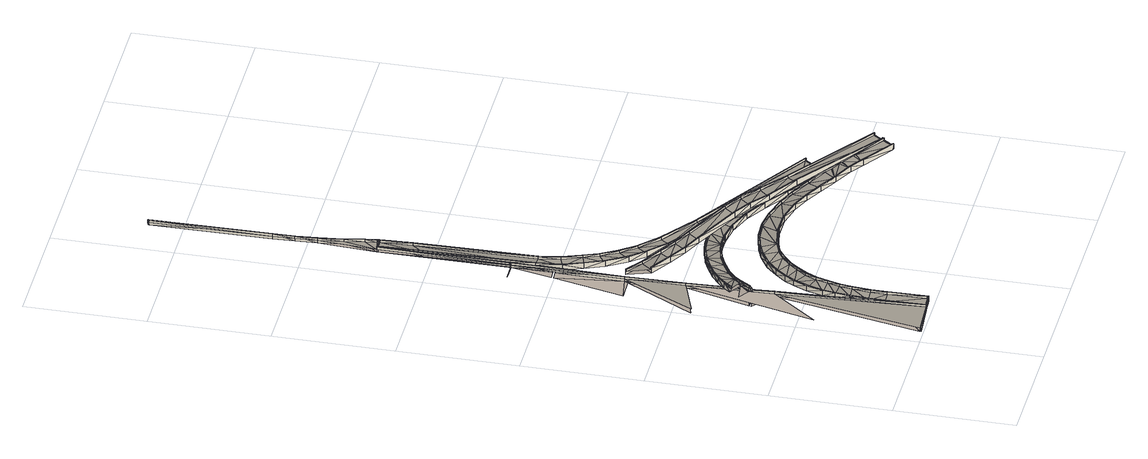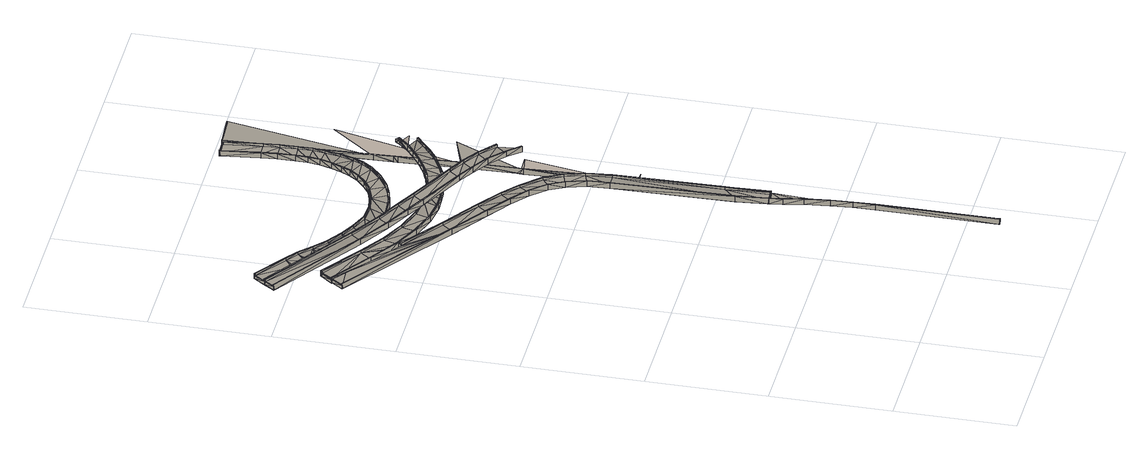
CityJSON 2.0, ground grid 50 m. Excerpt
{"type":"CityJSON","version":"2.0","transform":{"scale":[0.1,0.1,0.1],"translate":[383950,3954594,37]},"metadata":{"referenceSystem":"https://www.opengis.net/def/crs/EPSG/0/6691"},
"CityObjects":{
"bridge1":{"type":"Bridge","attributes":{"function":"01"},"geometry":[{"type":"MultiSurface","lod":"2","boundaries":[[[0,1,2]],[[3,4,5]],[[6,0,2]],[[1,4,2]],[[3,5,7]],[[8,6,2]],[[9,2,10]],[[2,4,10]],[[10,4,11]],[[11,4,12]],[[12,4,3]],[[10,11,13]],[[14,11,12]],[[15,14,12]],[[15,12,3]],[[14,16,11]],[[11,17,13]],[[15,16,14]],[[17,18,13]],[[10,19,9]],[[17,20,18]],[[18,20,21]],[[5,22,7]],[[19,23,9]],[[15,3,7]],[[23,24,9]],[[10,13,19]],[[13,18,19]],[[21,25,18]],[[20,26,21]],[[27,17,11]],[[16,28,11]],[[15,7,29]],[[15,30,16]],[[24,31,9]],[[18,25,19]],[[19,25,23]],[[32,26,20]],[[30,15,29]],[[25,33,23]],[[9,34,2]],[[28,27,11]],[[21,26,25]],[[23,33,24]],[[20,17,27]],[[30,29,35]],[[24,33,31]],[[26,36,25]],[[33,25,37]],[[31,34,9]],[[38,35,39]],[[33,37,31]],[[20,27,32]],[[25,40,37]],[[16,30,28]],[[25,36,40]],[[38,41,35]],[[7,22,29]],[[42,31,37]],[[43,39,44]],[[45,36,26]],[[39,41,38]],[[40,46,37]],[[32,45,26]],[[47,42,37]],[[29,22,35]],[[32,27,48]],[[44,39,49]],[[50,32,48]],[[36,51,40]],[[52,50,48]],[[48,27,28]],[[52,48,28]],[[52,28,30]],[[35,41,30]],[[37,46,47]],[[43,53,39]],[[45,32,50]],[[44,53,43]],[[49,42,47]],[[35,22,39]],[[54,49,47]],[[52,55,50]],[[40,51,46]],[[55,52,30]],[[42,56,31]],[[57,45,50]],[[49,58,44]],[[45,59,36]],[[55,57,50]],[[46,60,47]],[[53,41,39]],[[39,22,49]],[[51,61,46]],[[54,47,62]],[[56,42,49]],[[54,58,49]],[[63,60,46]],[[47,60,62]],[[58,53,44]],[[55,30,41]],[[46,61,63]],[[56,34,31]],[[59,45,57]],[[51,36,64]],[[63,65,60]],[[2,34,8]],[[66,67,68]],[[64,36,59]],[[69,59,57]],[[61,70,63]],[[22,56,49]],[[41,53,55]],[[57,55,69]],[[62,60,71]],[[72,54,62]],[[68,66,73]],[[74,75,67]],[[76,65,63]],[[77,78,8]],[[60,65,71]],[[69,55,79]],[[72,58,54]],[[66,80,73]],[[55,53,79]],[[67,74,80]],[[81,22,82]],[[63,70,76]],[[64,59,69]],[[83,84,85]],[[86,87,88]],[[61,51,89]],[[53,58,79]],[[90,64,69]],[[91,88,75]],[[76,92,65]],[[88,74,75]],[[89,51,64]],[[69,79,93]],[[94,62,71]],[[70,95,76]],[[96,97,98]],[[69,93,90]],[[84,99,85]],[[83,73,84]],[[100,101,96]],[[91,86,88]],[[71,65,102]],[[94,72,62]],[[79,58,93]],[[73,80,88]],[[103,92,76]],[[80,74,88]],[[104,105,97]],[[89,64,90]],[[96,101,106]],[[65,92,102]],[[107,108,81]],[[84,73,109]],[[107,108,110]],[[70,61,111]],[[58,72,93]],[[112,89,90]],[[109,73,88]],[[76,95,103]],[[90,93,112]],[[111,61,89]],[[113,34,56]],[[101,114,106]],[[112,93,115]],[[56,22,81]],[[93,72,115]],[[116,71,102]],[[116,94,71]],[[117,34,113]],[[113,56,118]],[[56,119,118]],[[120,56,81]],[[119,56,120]],[[121,104,97]],[[122,96,106]],[[111,89,112]],[[105,104,123]],[[124,92,103]],[[101,99,114]],[[95,125,103]],[[117,118,119]],[[84,126,99]],[[127,81,119]],[[88,105,123]],[[109,128,84]],[[129,117,119]],[[72,94,115]],[[119,129,127]],[[130,111,112]],[[102,92,131]],[[97,96,121]],[[124,132,92]],[[112,115,133]],[[114,134,106]],[[134,122,106]],[[135,70,111]],[[95,70,135]],[[136,34,117]],[[128,126,84]],[[112,133,130]],[[131,116,102]],[[109,88,128]],[[110,108,137]],[[115,94,133]],[[92,132,131]],[[138,104,121]],[[96,122,121]],[[8,34,77]],[[104,138,123]],[[129,139,117]],[[110,137,127]],[[103,125,124]],[[127,137,129]],[[99,126,114]],[[128,88,123]],[[135,111,130]],[[125,95,135]],[[94,116,133]],[[140,135,130]],[[130,133,140]],[[141,142,137]],[[124,143,132]],[[144,145,77]],[[125,146,124]],[[34,136,77]],[[131,132,147]],[[140,133,148]],[[126,149,114]],[[133,116,148]],[[114,150,134]],[[138,151,123]],[[149,126,128]],[[152,143,124]],[[153,116,131]],[[132,143,147]],[[117,139,136]],[[129,137,139]],[[124,146,152]],[[138,121,154]],[[121,122,154]],[[155,135,140]],[[156,150,114]],[[122,134,157]],[[149,156,114]],[[151,158,123]],[[159,149,128]],[[128,123,159]],[[116,153,148]],[[125,135,155]],[[160,155,140]],[[161,153,131]],[[140,148,160]],[[161,131,147]],[[151,138,154]],[[122,157,154]],[[157,134,150]],[[159,123,158]],[[162,143,152]],[[146,163,152]],[[160,148,164]],[[148,153,164]],[[165,125,155]],[[136,144,77]],[[147,143,166]],[[146,125,165]],[[162,167,143]],[[168,169,170]],[[171,136,139]],[[169,168,172]],[[173,170,174]],[[172,175,176]],[[165,155,160]],[[153,161,164]],[[143,167,166]],[[177,151,154]],[[157,178,154]],[[152,163,162]],[[179,175,172]],[[180,181,182]],[[149,183,156]],[[184,144,136]],[[185,149,159]],[[186,180,187]],[[188,165,160]],[[165,189,146]],[[139,137,190]],[[181,176,182]],[[160,164,191]],[[174,186,192]],[[192,173,174]],[[172,168,179]],[[193,194,195]],[[146,189,163]],[[160,191,188]],[[196,168,170]],[[176,175,182]],[[137,142,190]],[[164,161,191]],[[158,151,197]],[[157,150,178]],[[150,156,198]],[[183,199,156]],[[200,186,187]],[[147,201,161]],[[159,158,185]],[[202,139,190]],[[192,186,200]],[[171,139,202]],[[184,136,171]],[[194,203,195]],[[147,166,201]],[[162,204,167]],[[190,193,142]],[[205,180,182]],[[197,151,177]],[[189,165,188]],[[154,178,177]],[[178,150,198]],[[198,156,199]],[[196,170,173]],[[206,193,190]],[[158,197,207]],[[183,149,185]],[[161,201,191]],[[185,158,207]],[[193,195,206]],[[168,196,179]],[[208,171,202]],[[206,195,208]],[[195,171,208]],[[179,209,175]],[[210,189,188]],[[166,167,204]],[[188,191,210]],[[211,204,162]],[[162,163,211]],[[187,180,205]],[[189,212,163]],[[213,209,179]],[[210,191,214]],[[215,173,192]],[[191,201,214]],[[182,175,205]],[[216,166,204]],[[163,217,211]],[[195,218,171]],[[199,219,198]],[[166,220,201]],[[197,221,207]],[[183,222,199]],[[222,183,185]],[[200,187,223]],[[179,196,213]],[[192,200,224]],[[224,215,192]],[[163,212,217]],[[225,184,171]],[[175,209,205]],[[185,207,226]],[[227,189,210]],[[197,177,228]],[[177,178,228]],[[178,198,229]],[[230,196,173]],[[221,231,207]],[[232,219,199]],[[166,216,220]],[[222,232,199]],[[233,222,185]],[[218,234,171]],[[235,200,223]],[[224,200,235]],[[236,185,226]],[[207,231,226]],[[233,185,236]],[[210,214,237]],[[221,197,228]],[[214,201,237]],[[178,229,228]],[[238,187,205]],[[229,198,219]],[[195,203,218]],[[239,240,171]],[[211,241,204]],[[217,242,211]],[[230,173,215]],[[236,243,226]],[[240,244,171]],[[196,230,213]],[[243,233,236]],[[144,184,245]],[[212,189,227]],[[210,237,227]],[[226,243,246]],[[201,220,237]],[[213,247,209]],[[244,225,171]],[[246,248,243]],[[249,248,246]],[[246,249,231]],[[248,233,243]],[[212,250,217]],[[223,187,238]],[[231,221,251]],[[252,251,231]],[[221,253,251]],[[216,204,254]],[[171,234,255]],[[253,221,256]],[[257,241,211]],[[258,247,213]],[[259,256,253]],[[239,171,255]],[[216,260,220]],[[261,215,224]],[[253,251,262]],[[205,209,238]],[[228,263,221]],[[264,228,229]],[[265,266,267]],[[232,268,219]],[[269,266,265]],[[270,248,249]],[[222,271,232]],[[271,222,233]],[[272,266,269]],[[221,263,256]],[[273,266,272]],[[274,275,276]],[[252,270,249]],[[250,212,227]],[[277,278,273]],[[279,269,265]],[[272,277,273]],[[204,241,254]],[[280,266,273]],[[281,279,265]],[[235,223,282]],[[211,242,257]],[[267,266,239]],[[213,230,258]],[[272,269,279]],[[256,263,259]],[[283,277,272]],[[284,252,262]],[[234,285,286]],[[184,225,245]],[[224,235,287]],[[259,263,262]],[[217,250,242]],[[287,261,224]],[[264,263,228]],[[209,247,238]],[[229,219,264]],[[276,275,285]],[[268,288,219]],[[273,278,280]],[[255,267,239]],[[216,254,260]],[[239,266,240]],[[266,289,240]],[[255,234,290]],[[272,279,283]],[[290,234,286]],[[291,250,227]],[[227,237,291]],[[266,280,289]],[[292,277,283]],[[233,248,293]],[[293,271,233]],[[271,268,232]],[[237,220,260]],[[238,294,223]],[[295,278,277]],[[278,296,280]],[[297,281,265]],[[263,284,262]],[[285,275,286]],[[298,279,281]],[[299,235,282]],[[287,235,299]],[[300,240,289]],[[219,288,264]],[[291,237,301]],[[301,237,260]],[[302,267,255]],[[303,304,275]],[[305,292,283]],[[215,306,230]],[[295,307,278]],[[278,308,296]],[[265,267,297]],[[293,248,270]],[[270,252,284]],[[307,308,278]],[[309,298,281]],[[300,244,240]],[[290,302,255]],[[302,290,286]],[[277,292,295]],[[283,279,305]],[[223,294,282]],[[230,306,258]],[[310,241,257]],[[311,312,292]],[[286,275,313]],[[297,314,281]],[[245,225,315]],[[316,245,315]],[[317,316,315]],[[258,318,247]],[[315,225,319]],[[225,244,319]],[[305,279,298]],[[320,317,321]],[[315,319,322]],[[297,267,323]],[[319,244,300]],[[324,325,304]],[[304,325,275]],[[326,319,300]],[[311,292,305]],[[327,275,325]],[[325,324,327]],[[328,260,254]],[[313,275,327]],[[267,302,323]],[[215,261,306]],[[329,242,250]],[[309,281,314]],[[295,292,312]],[[280,330,289]],[[331,250,291]],[[254,241,332]],[[310,332,241]],[[307,295,333]],[[257,242,310]],[[334,318,258]],[[333,295,335]],[[335,336,333]],[[337,300,289]],[[268,338,288]],[[339,307,333]],[[284,340,270]],[[333,336,341]],[[238,247,294]],[[342,271,293]],[[271,343,268]],[[297,323,341]],[[336,297,341]],[[344,336,335]],[[335,295,344]],[[295,312,344]],[[345,297,336]],[[346,311,305]],[[333,341,347]],[[344,345,336]],[[308,307,339]],[[264,288,348]],[[263,264,349]],[[341,323,347]],[[284,263,349]],[[333,347,339]],[[319,337,322]],[[350,312,311]],[[326,337,319]],[[338,351,288]],[[352,340,284]],[[314,297,345]],[[353,254,332]],[[291,301,354]],[[301,260,354]],[[242,355,310]],[[323,302,347]],[[298,309,356]],[[327,357,313]],[[258,306,334]],[[293,270,342]],[[343,338,268]],[[328,254,353]],[[305,298,346]],[[247,318,294]],[[313,358,286]],[[344,359,345]],[[355,242,329]],[[359,314,345]],[[360,317,315]],[[348,288,351]],[[322,360,315]],[[264,348,349]],[[352,284,349]],[[309,314,361]],[[344,312,362]],[[363,337,289]],[[309,364,356]],[[362,359,344]],[[308,365,296]],[[358,302,286]],[[346,298,356]],[[324,366,327]],[[367,366,324]],[[311,368,350]],[[364,309,361]],[[291,354,331]],[[329,250,331]],[[260,328,354]],[[342,270,340]],[[280,296,369]],[[368,311,346]],[[343,271,342]],[[370,261,287]],[[312,350,362]],[[361,314,359]],[[326,300,337]],[[371,357,327]],[[365,369,296]],[[372,349,348]],[[339,365,308]],[[338,373,351]],[[374,340,352]],[[329,375,355]],[[376,328,353]],[[366,371,327]],[[377,339,347]],[[362,378,359]],[[379,306,261]],[[380,346,356]],[[346,380,368]],[[289,330,363]],[[381,338,343]],[[348,351,372]],[[372,382,349]],[[362,350,383]],[[352,349,382]],[[321,317,360]],[[350,368,384]],[[383,378,362]],[[330,280,369]],[[364,361,385]],[[310,355,375]],[[353,332,376]],[[332,310,386]],[[361,359,378]],[[385,387,364]],[[388,282,294]],[[389,329,331]],[[342,340,390]],[[356,364,391]],[[343,342,381]],[[350,384,383]],[[299,282,392]],[[351,373,372]],[[391,380,356]],[[374,352,382]],[[287,299,393]],[[393,370,287]],[[380,394,368]],[[385,361,378]],[[306,379,334]],[[334,395,318]],[[396,310,375]],[[310,396,386]],[[376,332,386]],[[340,397,390]],[[381,342,390]],[[398,365,339]],[[399,338,381]],[[384,368,394]],[[391,364,387]],[[354,328,400]],[[322,337,401]],[[331,354,402]],[[402,389,331]],[[347,302,377]],[[403,338,399]],[[404,321,360]],[[373,338,403]],[[313,357,358]],[[340,374,405]],[[360,322,401]],[[363,401,337]],[[397,340,405]],[[371,358,357]],[[406,387,385]],[[372,373,407]],[[408,354,400]],[[402,354,408]],[[382,372,409]],[[374,382,409]],[[410,384,394]],[[411,299,392]],[[393,299,411]],[[383,384,412]],[[363,330,413]],[[414,381,390]],[[330,369,413]],[[396,415,386]],[[381,414,399]],[[378,383,416]],[[385,378,416]],[[417,395,334]],[[373,403,407]],[[398,339,377]],[[372,407,409]],[[418,329,389]],[[405,374,409]],[[294,318,388]],[[377,302,358]],[[375,329,418]],[[419,371,366]],[[328,376,420]],[[401,363,413]],[[379,261,370]],[[369,421,413]],[[365,422,369]],[[423,358,371]],[[412,384,410]],[[400,328,420]],[[383,412,416]],[[360,401,404]],[[424,380,391]],[[406,385,416]],[[390,397,425]],[[425,414,390]],[[401,426,404]],[[396,375,427]],[[423,371,419]],[[427,415,396]],[[424,394,380]],[[426,428,404]],[[376,386,415]],[[414,429,399]],[[392,282,388]],[[401,413,426]],[[413,421,426]],[[421,428,426]],[[366,430,419]],[[421,369,422]],[[431,402,408]],[[402,432,389]],[[425,397,433]],[[427,375,418]],[[406,434,387]],[[435,410,394]],[[420,376,415]],[[422,365,398]],[[404,428,436]],[[430,423,419]],[[377,437,398]],[[334,379,417]],[[428,421,422]],[[422,436,428]],[[391,387,438]],[[438,424,391]],[[403,399,439]],[[318,395,388]],[[397,405,440]],[[437,422,398]],[[439,399,429]],[[408,400,441]],[[442,431,408]],[[443,404,436]],[[431,432,402]],[[377,358,423]],[[444,404,443]],[[407,403,445]],[[430,366,446]],[[409,407,447]],[[434,448,387]],[[405,409,447]],[[377,449,437]],[[450,370,393]],[[433,397,440]],[[366,451,446]],[[452,404,444]],[[449,377,423]],[[412,453,416]],[[437,436,422]],[[437,454,436]],[[454,455,436]],[[436,455,443]],[[449,454,437]],[[366,456,451]],[[449,455,454]],[[457,443,455]],[[430,446,423]],[[458,404,452]],[[449,423,446]],[[449,459,455]],[[459,457,455]],[[444,443,457]],[[411,392,460]],[[442,408,441]],[[393,411,460]],[[366,461,456]],[[449,446,459]],[[462,444,457]],[[438,387,448]],[[445,403,439]],[[459,446,451]],[[407,445,447]],[[463,415,427]],[[457,459,462]],[[452,444,462]],[[440,405,447]],[[464,394,424]],[[465,379,370]],[[459,451,466]],[[462,459,466]],[[467,389,432]],[[418,389,467]],[[451,456,466]],[[468,429,414]],[[469,452,462]],[[400,420,470]],[[392,471,460]],[[435,394,464]],[[412,410,472]],[[393,460,450]],[[472,453,412]],[[440,473,433]],[[474,370,450]],[[441,400,470]],[[462,466,475]],[[458,452,469]],[[476,392,388]],[[466,456,475]],[[406,416,453]],[[462,475,469]],[[427,418,467]],[[463,477,415]],[[420,415,470]],[[456,461,475]],[[429,478,439]],[[479,458,469]],[[465,370,474]],[[425,433,480]],[[414,425,480]],[[417,481,395]],[[469,475,482]],[[475,461,482]],[[483,458,479]],[[463,427,467]],[[484,432,431]],[[469,482,479]],[[471,392,476]],[[470,415,477]],[[461,485,482]],[[417,379,486]],[[487,447,445]],[[410,435,472]],[[486,481,417]],[[388,395,481]],[[488,483,479]],[[434,406,453]],[[433,473,480]],[[489,474,450]],[[414,480,468]],[[478,429,468]],[[442,441,490]],[[431,442,491]],[[470,492,441]],[[478,493,439]],[[494,484,431]],[[479,482,495]],[[496,473,440]],[[482,485,495]],[[497,483,488]],[[379,465,486]],[[479,495,488]],[[476,388,481]],[[445,439,487]],[[485,498,495]],[[460,471,499]],[[450,460,499]],[[438,500,424]],[[487,501,447]],[[440,447,501]],[[491,442,490]],[[476,502,471]],[[503,477,463]],[[431,491,494]],[[448,504,438]],[[467,432,505]],[[471,506,499]],[[474,507,465]],[[450,499,489]],[[439,493,487]],[[508,474,489]],[[496,440,501]],[[464,509,435]],[[434,504,448]],[[463,467,505]],[[432,484,505]],[[490,441,492]],[[503,510,477]],[[511,478,468]],[[470,477,492]],[[512,481,486]],[[496,513,473]],[[514,497,488]],[[495,514,488]],[[464,424,509]],[[474,508,507]],[[506,471,502]],[[515,484,494]],[[503,463,505]],[[480,473,516]],[[478,517,493]],[[468,480,516]],[[486,465,512]],[[492,477,510]],[[512,518,481]],[[476,481,518]],[[519,438,520]],[[491,490,521]],[[494,491,522]],[[500,438,519]],[[523,515,494]],[[484,515,505]],[[487,524,501]],[[490,492,521]],[[465,507,512]],[[473,513,516]],[[501,525,496]],[[526,508,489]],[[468,516,511]],[[502,476,518]],[[522,491,521]],[[517,478,511]],[[494,522,523]],[[520,438,527]],[[520,496,519]],[[513,496,520]],[[424,500,528]],[[424,528,509]],[[495,498,529]],[[505,530,503]],[[487,493,524]],[[496,525,519]],[[499,506,531]],[[489,499,526]],[[438,504,527]],[[527,513,520]],[[435,509,532]],[[493,517,533]],[[510,503,534]],[[492,510,535]],[[505,515,530]],[[536,506,502]],[[536,537,506]],[[521,492,535]],[[538,515,523]],[[524,493,533]],[[519,525,500]],[[501,524,525]],[[503,530,539]],[[540,497,514]],[[503,539,534]],[[541,517,511]],[[535,510,534]],[[495,542,514]],[[512,543,518]],[[453,544,434]],[[435,532,545]],[[525,528,500]],[[522,521,546]],[[523,522,547]],[[542,495,529]],[[531,506,537]],[[548,513,527]],[[526,499,531]],[[549,538,523]],[[550,533,517]],[[515,538,530]],[[551,508,526]],[[509,528,525]],[[507,508,552]],[[553,504,434]],[[521,535,546]],[[532,509,525]],[[547,522,546]],[[516,513,554]],[[511,516,554]],[[552,508,551]],[[555,513,548]],[[523,547,549]],[[512,507,556]],[[557,548,527]],[[525,545,532]],[[556,543,512]],[[502,518,543]],[[539,558,534]],[[524,533,559]],[[504,557,527]],[[560,540,514]],[[561,540,560]],[[542,560,514]],[[560,542,561]],[[559,533,562]],[[513,555,554]],[[542,563,561]],[[564,530,538]],[[565,524,559]],[[524,566,525]],[[542,529,563]],[[511,554,541]],[[550,517,541]],[[539,530,564]],[[435,545,567]],[[555,548,557]],[[568,549,547]],[[562,533,550]],[[535,534,569]],[[562,570,559]],[[549,571,538]],[[507,552,556]],[[570,565,559]],[[546,535,569]],[[536,502,543]],[[536,572,537]],[[537,572,573]],[[570,562,550]],[[525,574,545]],[[565,570,550]],[[575,524,565]],[[547,546,576]],[[558,539,564]],[[534,558,577]],[[578,571,549]],[[569,534,577]],[[579,555,557]],[[573,580,537]],[[546,569,576]],[[568,547,576]],[[564,538,571]],[[575,565,550]],[[578,549,568]],[[572,581,573]],[[557,504,579]],[[574,567,545]],[[581,558,564]],[[582,435,567]],[[583,572,536]],[[583,569,577]],[[566,524,575]],[[525,566,574]],[[577,558,584]],[[585,541,554]],[[586,564,571]],[[541,585,550]],[[472,435,587]],[[586,581,564]],[[453,472,588]],[[589,578,568]],[[580,590,537]],[[583,591,569]],[[558,581,584]],[[581,572,584]],[[592,583,536]],[[578,593,571]],[[584,572,583]],[[583,577,584]],[[594,531,537]],[[595,526,531]],[[576,569,591]],[[526,595,551]],[[568,576,596]],[[597,589,568]],[[598,592,536]],[[504,599,579]],[[589,593,578]],[[600,586,571]],[[599,555,579]],[[550,601,575]],[[573,581,602]],[[580,600,571]],[[597,568,596]],[[554,555,603]],[[592,604,583]],[[605,598,536]],[[606,585,554]],[[607,580,571]],[[553,434,608]],[[609,581,586]],[[585,610,550]],[[580,573,602]],[[583,604,591]],[[592,609,586]],[[604,592,586]],[[607,571,593]],[[581,609,602]],[[599,611,555]],[[612,601,550]],[[604,598,591]],[[613,605,536]],[[590,594,537]],[[609,592,598]],[[604,586,598]],[[574,614,567]],[[602,609,600]],[[598,586,600]],[[601,615,575]],[[600,609,598]],[[576,591,616]],[[596,576,616]],[[543,617,536]],[[434,544,608]],[[618,593,589]],[[602,600,580]],[[606,554,603]],[[599,504,553]],[[597,596,619]],[[590,607,593]],[[589,597,620]],[[615,621,575]],[[620,618,589]],[[607,590,580]],[[591,598,616]],[[622,597,619]],[[620,597,622]],[[555,611,603]],[[435,582,587]],[[596,616,619]],[[623,613,536]],[[624,593,618]],[[566,575,625]],[[590,593,624]],[[574,566,625]],[[598,605,616]],[[594,595,531]],[[550,610,612]],[[595,626,551]],[[606,603,627]],[[628,627,603]],[[627,628,606]],[[629,585,606]],[[552,551,626]],[[629,610,585]],[[588,472,587]],[[606,628,630]],[[629,606,630]],[[630,610,629]],[[631,624,618]],[[632,453,588]],[[453,632,544]],[[582,567,633]],[[634,615,601]],[[553,611,599]],[[630,635,610]],[[575,621,625]],[[619,616,636]],[[637,618,620]],[[616,605,636]],[[614,574,625]],[[567,614,633]],[[634,621,615]],[[612,634,601]],[[628,603,611]],[[631,618,638]],[[605,613,636]],[[630,628,635]],[[556,552,639]],[[624,594,590]],[[553,608,611]],[[543,556,639]],[[640,617,543]],[[612,610,641]],[[641,610,635]],[[622,619,642]],[[628,643,635]],[[643,628,611]],[[620,622,644]],[[631,594,624]],[[644,637,620]],[[608,645,643]],[[611,608,643]],[[544,645,608]],[[621,634,646]],[[621,646,625]],[[647,634,612]],[[641,647,612]],[[634,647,646]],[[648,625,646]],[[635,647,641]],[[647,648,646]],[[619,636,642]],[[635,648,647]],[[614,625,648]],[[614,648,635]],[[587,582,633]],[[643,614,635]],[[633,614,649]],[[645,650,643]],[[638,618,637]],[[650,649,614]],[[643,650,614]],[[638,651,631]],[[652,622,642]],[[649,587,633]],[[644,622,652]],[[645,544,650]],[[650,653,649]],[[536,617,623]],[[636,613,623]],[[653,587,649]],[[654,653,650]],[[544,654,650]],[[655,656,636]],[[657,552,626]],[[651,594,631]],[[636,656,642]],[[652,642,658]],[[659,637,644]],[[652,658,659]],[[644,652,660]],[[660,659,644]],[[660,652,659]],[[655,636,623]],[[587,653,588]],[[638,637,651]],[[588,653,661]],[[552,657,639]],[[632,588,661]],[[661,653,654]],[[640,543,639]],[[658,662,659]],[[632,654,544]],[[632,661,654]],[[656,663,642]],[[663,664,642]],[[658,642,665]],[[666,662,658]],[[665,666,658]],[[637,659,662]],[[665,642,664]],[[637,662,651]],[[656,664,663]],[[664,656,655]],[[617,655,623]],[[667,665,664]],[[668,594,651]],[[651,662,668]],[[664,669,667]],[[670,665,667]],[[662,671,668]],[[669,670,667]],[[671,594,668]],[[670,672,665]],[[662,666,671]],[[671,673,594]],[[674,595,594]],[[672,666,665]],[[674,626,595]],[[670,669,675]],[[675,672,670]],[[666,673,671]],[[673,676,594]],[[594,676,674]],[[676,626,674]],[[673,672,675]],[[666,672,673]],[[675,676,673]],[[617,664,655]],[[657,626,676]],[[669,677,675]],[[678,676,675]],[[669,664,677]],[[677,678,675]],[[664,617,677]],[[657,676,678]],[[639,657,679]],[[657,678,679]],[[640,639,679]],[[640,678,677]],[[617,680,677]],[[679,678,640]],[[680,640,677]],[[680,617,640]]],"semantics":{"surfaces":[{"type":"WallSurface"},{"type":"OuterCeilingSurface"},{"type":"OuterFloorSurface"}],"values":[0,1,2,0,1,2,0,0,0,1,1,0,0,0,0,0,0,1,0,0,0,0,1,0,0,0,0,0,0,0,0,0,1,1,0,0,0,2,1,0,0,0,0,0,2,1,0,0,0,0,0,0,2,0,1,0,1,1,0,0,2,1,0,2,0,0,0,0,0,0,0,0,0,0,1,0,1,0,1,0,0,0,0,0,0,0,0,1,2,0,0,1,0,0,0,0,1,0,0,1,0,0,0,0,2,0,0,0,2,0,0,0,0,0,0,1,0,1,0,1,0,0,1,0,0,0,1,0,0,0,1,2,0,0,1,0,0,2,0,1,0,0,0,0,0,0,1,0,1,0,0,0,0,0,0,0,0,1,0,1,2,0,0,0,0,0,2,0,2,0,0,0,1,1,0,0,0,0,0,0,0,0,1,0,2,0,0,0,0,1,0,0,0,0,0,0,0,0,0,2,0,2,2,0,0,0,1,0,1,0,0,0,0,0,1,0,1,0,0,0,0,0,2,0,0,0,1,0,2,0,0,0,0,0,0,2,1,0,0,1,0,0,0,0,0,0,0,2,0,0,1,0,0,0,2,0,1,0,1,0,0,0,0,0,0,0,0,2,0,0,2,0,2,0,0,0,0,0,0,0,0,0,0,0,1,0,0,0,0,0,2,0,0,0,0,0,0,1,2,0,2,0,1,0,1,0,2,0,0,1,0,0,0,0,0,1,1,0,1,1,0,0,0,0,2,2,1,1,0,0,0,1,0,0,0,0,0,0,0,0,0,0,1,2,0,0,0,0,0,0,0,0,2,1,1,0,0,0,0,0,0,2,0,0,0,0,0,0,0,2,1,2,1,0,0,0,0,0,0,1,0,0,0,0,0,1,0,1,0,0,0,2,0,0,0,0,0,0,0,0,0,0,0,0,1,1,0,2,1,1,1,1,0,0,0,0,0,0,0,1,0,1,0,0,0,0,2,0,1,0,0,0,0,0,1,1,0,0,0,0,0,0,0,0,0,0,0,0,0,0,1,0,0,0,0,2,0,0,0,0,0,2,0,0,1,0,0,0,0,0,0,0,0,0,0,0,0,0,1,2,0,1,0,0,0,0,0,0,0,0,0,1,1,0,2,2,2,1,0,1,2,0,0,1,1,2,0,1,0,0,2,0,1,0,0,0,0,0,0,0,0,0,1,0,0,1,0,0,1,0,1,0,1,2,2,1,2,0,0,0,0,0,0,0,0,0,0,2,0,1,0,0,0,0,0,0,0,0,0,0,0,0,0,0,0,0,0,0,0,0,2,0,2,1,0,0,0,0,0,0,0,0,0,0,0,1,0,0,1,0,2,0,0,0,0,0,0,1,0,0,0,0,2,1,0,0,0,2,1,0,0,0,0,0,0,0,0,0,0,0,0,2,0,0,2,1,2,1,0,0,0,2,0,0,0,0,0,0,0,0,0,2,0,0,1,0,0,0,0,1,1,0,0,0,0,0,0,0,0,0,0,0,0,0,0,0,0,0,0,0,0,0,0,2,0,0,0,0,0,0,2,0,2,1,1,0,0,1,1,1,0,0,0,0,0,2,0,0,0,0,0,0,0,0,0,0,0,0,0,0,2,0,0,0,2,0,1,0,2,0,2,1,0,1,0,0,0,0,0,0,0,0,1,0,0,0,0,0,1,0,0,0,1,2,0,0,0,0,1,2,0,0,0,1,0,0,2,2,0,0,2,0,1,0,2,0,0,2,0,0,2,0,0,0,1,0,0,0,1,1,2,0,0,0,0,0,0,0,1,0,0,1,2,0,0,0,0,0,0,0,1,0,0,0,0,0,0,0,0,0,0,0,2,0,0,2,2,0,0,0,1,0,2,0,0,0,1,0,1,0,0,1,0,0,0,0,0,0,0,2,0,2,0,0,0,0,0,0,0,0,0,1,0,0,0,0,0,0,0,0,0,0,0,0,0,0,0,1,2,0,0,1,0,0,0,0,0,0,0,0,0,0,0,0,0,1,0,0,0,2,0,2,0,0,0,0,2,1,0,2,1,0,0,0,0,1,0,0,0,2,1,0,0,0,2,0,0,0,0,0,0,0,0,0,0,2,0,1,0,0,0,0,0,0,0,0,0,0,0,1,0,0,0,0,0,0,0,0,0,1,2,2,0,0,2,1,1,1,0,0,0,0,0,0,0,0,0,0,0,0,2,0,0,0,0,0,1,0,0,2,2,0,0,2,1,1,0,0,0,0,2,1,0,0,0,0,0,0,0,0,0,0,0,0,0,2,0,0,2,0,0,0,0,0,0,2,1,0,2,0,2,0,0,2,1,0,1,1,2,0,2,0,0,0,0,0,0,1,0,1,0,2,2,0,0,0,0,0,2,1,0,0,0,0,0,2,0,0,0,0,0,0,0,0,1,1,0,1,0,0,0,1,0,0,0,1,0,0,2,1,2,0,2,0,0,0,1,0,2,1,0,0,0,0,0,0,2,0,1,2,0,1,0,1,2,0,1,2,2,1,1,1,0,1,0,2,0,1,0,2,0,0,0,0,0,0,0,1,2,1,1,2,0,2,0,0,0,2,0,0,1,0,0,2,0,0,0,0,0,2,0,0,0,2,1,2,0,1,0,0,0,0,2,0,1,2,0,0,0,0,0,0,0,2,2,0,0,1,0,0,0,0,0,1,2,0,0,0,2,0,0,0,1,0,0,0,2,0,0,0,2,0,0,0,0,2,0,1,0,1,0,2,0,1,1,2,0,1,0,0,0,0,0,0,0,0,2,0,0,0,0,0,0,0,0,1,1,1,0,0,2,1,2,1,1,1,1,0,2,0,1,2,0,0,1,2,0,0,0,0,0,1,2,0,0,0,0,0,0,1,2,0,0,1,0,1,2,0,0,0,0,1,0,0,0]}}]}
},
"vertices":[
[70,8,33],[65,8,18],[218,21,33],[222,27,18],[218,21,18],[65,13,18],[69,13,33],[215,127,18],[187,624,31],[218,21,43],[223,22,43],[223,22,18],[222,26,18],[223,22,39],[223,22,14],[222,27,14],[228,23,14],[228,23,29],[228,23,39],[217,127,43],[227,28,29],[227,28,39],[192,624,16],[215,127,43],[211,186,43],[216,187,45],[216,187,35],[285,26,29],[290,26,14],[217,127,18],[290,31,14],[207,252,42],[285,31,29],[211,186,45],[187,624,41],[215,179,20],[212,252,37],[207,252,47],[214,186,20],[211,248,22],[212,252,47],[278,190,20],[208,303,42],[211,253,22],[211,257,23],[273,189,35],[214,326,50],[209,326,50],[285,26,39],[208,303,24],[285,31,39],[214,326,40],[290,26,39],[274,256,22],[209,326,25],[278,190,45],[192,624,41],[273,189,45],[277,330,25],[269,256,37],[213,387,53],[217,386,43],[213,387,28],[217,386,53],[272,330,40],[219,438,53],[131,712,83],[124,701,69],[124,701,83],[269,256,47],[224,437,43],[219,438,28],[281,380,27],[131,712,94],[136,718,68],[135,717,68],[224,437,53],[169,978,32],[35,433,32],[274,256,47],[136,718,83],[188,705,16],[100,699,17],[127,715,94],[162,760,89],[127,715,84],[122,717,69],[75,744,72],[166,756,64],[276,381,42],[272,330,50],[134,718,68],[234,505,56],[277,330,50],[291,432,30],[239,503,46],[141,814,87],[138,817,87],[110,788,92],[162,760,79],[114,785,92],[114,785,82],[234,505,31],[239,503,56],[138,817,62],[110,788,67],[141,814,77],[186,715,16],[103,709,17],[166,756,89],[186,722,16],[286,433,45],[276,381,52],[186,709,41],[193,789,72],[281,380,52],[305,480,30],[186,722,41],[187,705,41],[188,705,41],[188,705,19],[173,849,84],[177,845,84],[196,785,57],[261,560,59],[261,560,49],[193,789,82],[187,722,16],[196,785,82],[187,722,41],[286,433,55],[256,562,34],[256,562,59],[291,432,55],[177,845,74],[300,482,45],[169,978,42],[174,978,17],[173,849,59],[174,978,42],[300,482,55],[8,923,14],[155,1199,17],[276,601,61],[163,1223,32],[13,923,29],[280,598,51],[276,601,36],[305,480,55],[234,820,79],[216,876,72],[213,880,57],[280,598,61],[325,526,31],[213,880,82],[320,529,46],[234,820,69],[216,876,82],[236,816,54],[236,816,79],[320,529,56],[350,565,35],[314,642,62],[314,642,52],[325,526,56],[345,568,50],[310,645,37],[310,645,62],[169,1153,109],[113,1204,102],[137,1112,111],[168,1223,42],[113,1204,112],[216,1054,118],[137,1112,121],[172,1157,119],[116,1208,112],[269,910,80],[271,906,80],[169,1153,119],[133,1108,96],[116,1208,87],[172,1157,94],[289,852,79],[163,1223,42],[291,847,79],[133,1108,121],[213,1050,103],[345,568,60],[374,604,51],[168,1200,17],[350,565,60],[216,1054,128],[161,1210,17],[64,1207,19],[168,1223,17],[248,1096,117],[269,910,55],[271,906,70],[289,852,69],[213,1050,128],[377,601,36],[168,1200,21],[122,1500,24],[360,691,60],[251,1100,102],[168,1210,17],[291,847,54],[168,1210,21],[251,1100,127],[374,604,61],[363,687,60],[413,640,50],[248,1096,127],[377,601,61],[289,1011,120],[360,691,35],[363,687,50],[161,1502,23],[318,927,70],[416,636,35],[316,932,55],[337,873,76],[287,1006,105],[289,1011,130],[152,1677,52],[328,864,51],[413,640,60],[316,932,80],[318,927,80],[322,1053,119],[327,901,53],[337,873,66],[339,868,75],[161,1502,28],[287,1006,130],[328,864,58],[416,636,60],[324,1057,104],[160,1578,50],[159,1580,50],[419,729,61],[422,724,51],[335,867,58],[152,1682,53],[152,1677,42],[335,867,51],[324,1057,129],[339,868,50],[335,880,51],[452,666,51],[326,925,54],[333,921,53],[326,934,54],[419,729,36],[160,1578,35],[326,934,58],[422,724,61],[322,1053,129],[333,936,58],[454,661,35],[366,973,123],[333,936,54],[372,947,78],[373,942,78],[196,1394,37],[169,1474,60],[169,1474,35],[394,889,64],[196,1394,62],[395,884,49],[394,889,74],[201,1396,62],[174,1475,60],[124,1510,24],[157,1677,27],[161,1512,24],[201,1396,52],[174,1475,50],[233,1316,59],[164,1580,60],[233,1316,34],[364,968,108],[237,1319,59],[372,947,53],[161,1512,28],[160,1581,35],[366,973,133],[373,942,68],[159,1580,60],[160,1580,35],[452,666,61],[237,1319,49],[395,884,74],[400,1018,108],[249,1410,52],[164,1580,50],[253,1412,37],[294,1235,51],[364,968,133],[157,1682,53],[454,661,60],[215,1582,32],[85,1678,28],[154,1680,28],[298,1239,51],[398,1014,123],[221,1491,50],[210,1581,47],[294,1235,26],[476,746,60],[298,1239,41],[277,1347,50],[157,1682,35],[281,1349,35],[152,1680,51],[152,1680,43],[152,1682,43],[400,1018,133],[152,1682,51],[152,1682,41],[152,1685,41],[152,1685,51],[226,1492,35],[157,1680,26],[157,1680,28],[157,1682,51],[157,1682,28],[512,681,35],[511,686,50],[153,2032,60],[511,686,60],[475,751,60],[221,1491,60],[398,1014,133],[249,1410,62],[253,1412,62],[148,2032,56],[447,895,59],[210,1581,57],[447,890,43],[226,1492,60],[447,890,68],[447,895,69],[277,1347,60],[281,1349,60],[358,1178,45],[215,1582,57],[420,951,73],[420,956,73],[325,1280,43],[420,951,63],[420,956,48],[475,751,35],[512,681,60],[476,746,50],[354,1175,45],[149,2033,35],[204,2083,32],[329,1283,53],[139,2216,59],[329,1283,28],[325,1280,53],[148,2032,60],[354,1175,20],[199,2082,47],[144,2216,34],[157,1685,26],[358,1178,35],[153,2032,50],[570,872,125],[149,2034,35],[467,954,69],[467,954,59],[467,959,44],[538,761,53],[538,766,38],[204,2083,57],[390,1222,45],[602,913,126],[447,1105,38],[498,896,65],[467,959,69],[386,1218,45],[386,1218,35],[390,1222,20],[538,766,63],[444,1101,13],[605,918,111],[591,699,55],[498,891,64],[444,1101,38],[568,867,110],[570,872,135],[447,1105,28],[605,918,136],[538,761,63],[498,891,39],[199,2082,57],[498,896,55],[591,694,40],[144,2216,59],[591,699,65],[517,954,56],[139,2216,49],[518,959,41],[479,1148,12],[517,954,66],[591,694,65],[518,959,66],[476,1144,27],[568,867,135],[476,1144,37],[150,2211,59],[586,884,61],[620,771,62],[479,1148,37],[602,913,136],[620,766,52],[145,2211,34],[620,771,37],[150,2211,49],[189,2213,49],[194,2213,34],[601,996,36],[585,880,61],[149,2216,59],[620,766,62],[149,2216,49],[586,884,51],[189,2218,34],[676,696,71],[676,696,61],[585,880,36],[634,1039,9],[631,1035,24],[189,2218,49],[189,2213,59],[598,992,36],[605,941,53],[606,946,38],[675,691,46],[675,691,71],[188,2223,49],[182,2271,49],[605,941,63],[194,2218,34],[606,946,63],[598,992,11],[194,2218,59],[651,827,133],[187,2272,34],[165,2351,49],[634,1039,34],[189,2218,59],[188,2223,59],[170,2352,34],[182,2271,59],[151,2456,49],[187,2272,59],[648,822,133],[156,2456,34],[165,2351,59],[696,754,63],[601,996,26],[683,869,125],[170,2352,59],[696,754,53],[687,849,58],[151,2456,59],[697,759,38],[648,822,108],[631,1035,34],[685,845,32],[651,827,123],[156,2456,59],[686,874,110],[697,759,63],[687,849,48],[145,2546,59],[685,845,57],[686,874,135],[150,2546,59],[145,2546,49],[761,670,69],[150,2546,34],[683,869,135],[704,906,60],[143,2635,59],[742,770,122],[759,665,54],[759,665,79],[781,731,45],[704,906,50],[761,670,79],[148,2635,59],[706,911,35],[143,2635,49],[148,2635,34],[739,766,122],[775,874,41],[706,911,60],[776,815,100],[779,727,70],[846,821,18],[779,727,60],[739,766,97],[773,810,115],[742,770,112],[786,869,31],[781,731,70],[784,798,52],[773,810,125],[781,794,27],[138,3131,58],[829,639,72],[781,794,52],[784,798,42],[776,815,125],[749,888,40],[749,888,33],[827,634,57],[827,634,82],[829,639,82],[800,856,54],[802,860,54],[872,688,119],[800,853,29],[786,869,41],[143,3131,33],[846,696,65],[870,684,119],[802,860,32],[800,856,44],[848,700,75],[848,700,50],[901,730,90],[870,684,94],[899,598,76],[846,696,75],[138,3131,48],[888,728,51],[143,3136,58],[901,730,115],[1130,709,26],[838,836,33],[896,593,61],[896,593,86],[811,845,29],[899,598,86],[888,728,41],[872,688,109],[898,726,105],[1030,702,24],[885,724,51],[885,724,26],[898,726,115],[846,821,28],[921,649,84],[842,827,43],[138,3136,58],[138,3136,48],[840,825,43],[143,3136,33],[921,649,74],[848,823,43],[922,773,51],[925,777,35],[962,548,94],[924,653,58],[846,821,43],[965,552,84],[921,649,92],[900,662,93],[925,777,51],[922,773,41],[962,548,69],[924,653,83],[965,552,94],[920,770,26],[1025,575,89],[967,618,91],[1033,700,39],[968,623,91],[968,620,91],[1055,609,48],[997,598,86],[1127,705,41],[1127,705,51],[1033,506,105],[1064,548,95],[1000,602,71],[1000,602,90],[1033,506,95],[1252,416,108],[1251,423,108],[1030,502,80],[1030,502,105],[1025,585,89],[1023,699,24],[1024,581,89],[1023,699,39],[1024,579,89],[1052,605,23],[1000,602,86],[1068,555,88],[1056,602,48],[1055,554,93],[1039,696,24],[997,598,90],[1055,609,38],[1092,658,23],[1087,655,38],[1120,515,87],[1096,655,47],[1024,700,39],[1068,555,80],[1280,466,83],[1087,469,97],[1084,464,82],[1087,469,107],[1084,658,41],[1084,464,107],[1222,443,84],[1071,543,95],[1089,654,48],[1251,423,98],[1056,602,23],[1059,606,23],[1059,606,48],[1059,606,38],[1117,511,97],[1134,706,51],[1092,658,41],[1088,654,41],[1093,651,37],[1120,515,82],[1218,376,98],[1128,503,97],[1277,462,108],[1284,463,108],[1089,653,38],[1215,372,83],[1096,655,22],[1218,376,108],[1092,658,26],[1089,654,41],[1093,651,41],[1093,651,47],[1096,655,41],[1096,655,26],[1248,419,98],[1220,369,109],[1131,702,41],[1134,706,26],[1240,430,83],[1238,428,83],[1277,462,98],[1220,369,84],[1222,373,99],[1222,373,109],[1131,702,51],[1252,415,99],[1240,425,83],[1248,419,83],[1252,415,84],[1255,420,99],[1252,417,84],[1252,417,99],[1252,416,83],[1252,416,84],[1252,416,99],[1255,420,84],[1254,420,99],[1255,421,108],[1254,420,84],[1255,421,98],[1281,459,83],[1281,459,98],[1281,459,108],[1284,463,83]
]}
